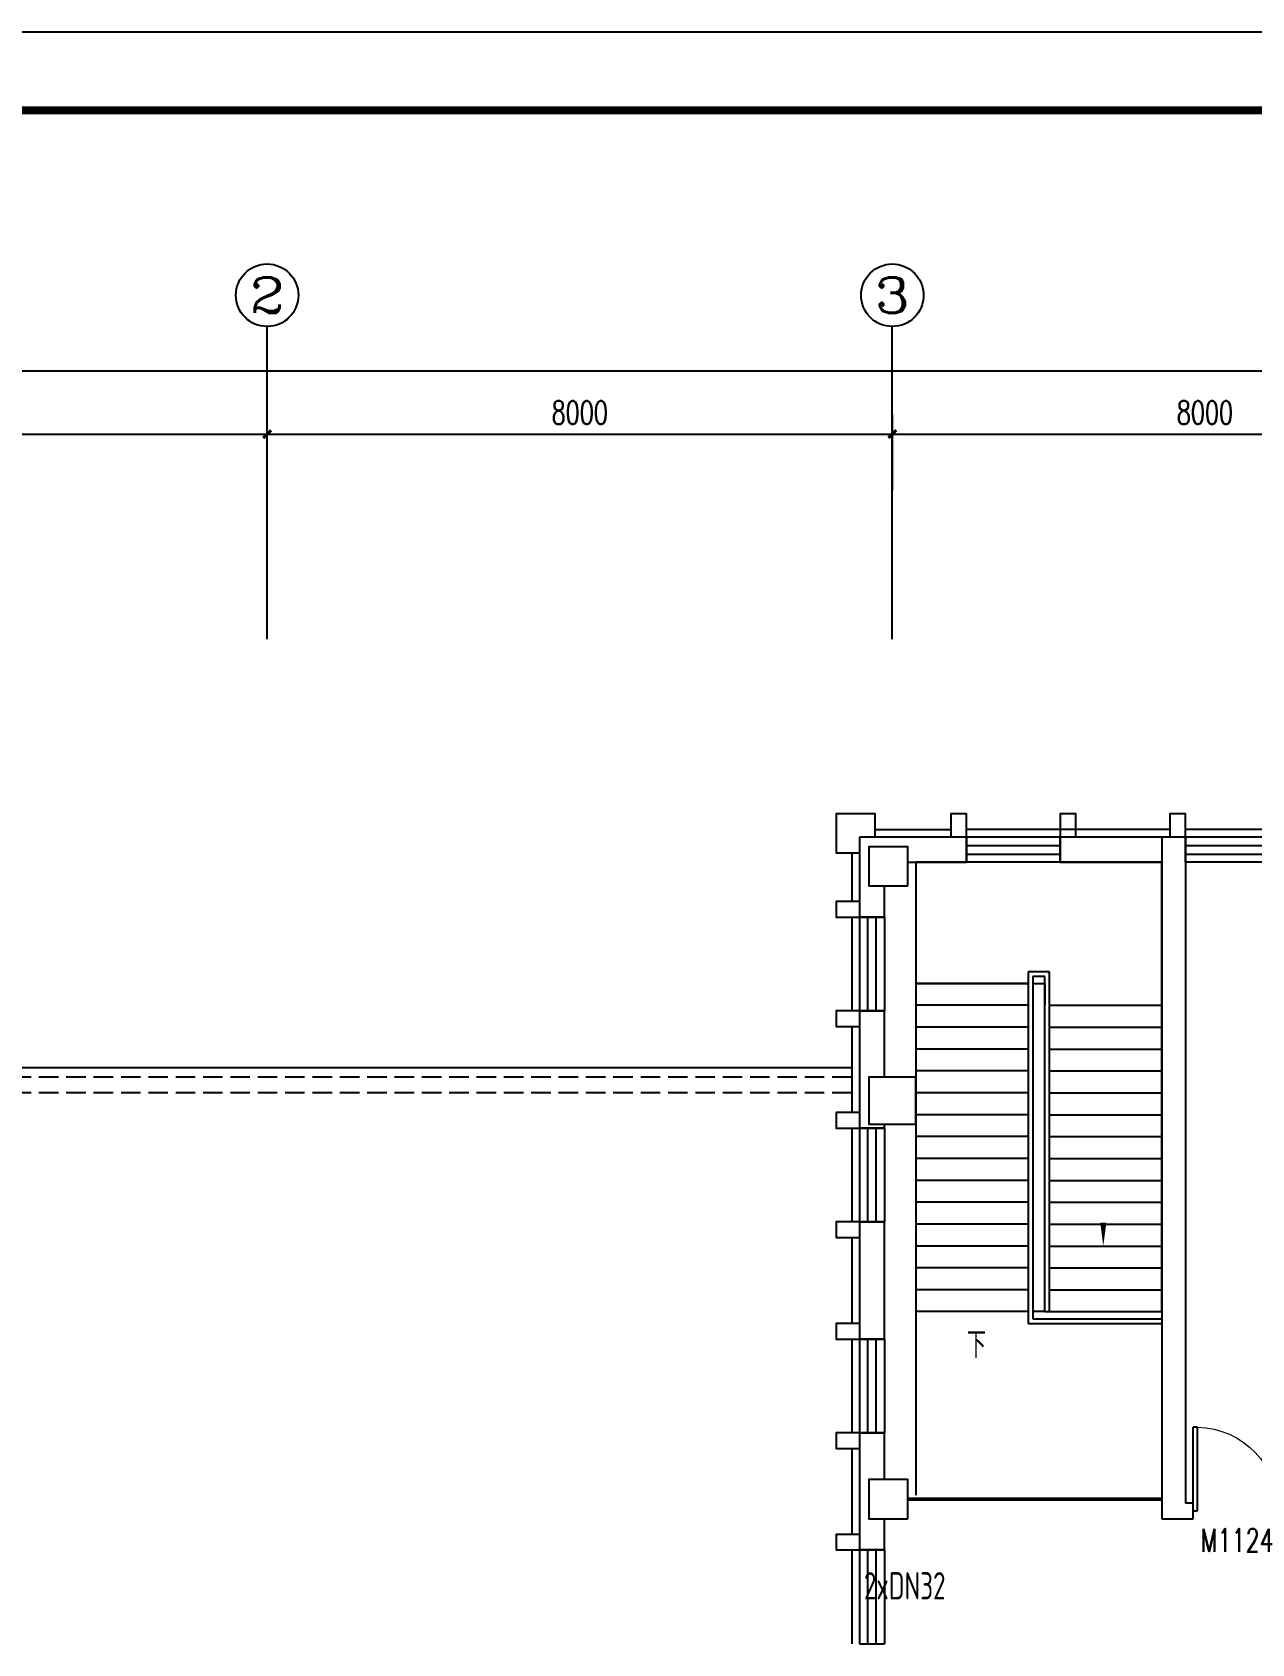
# Model space of a CAD drawing. Extents: x 2297255 to 2381355, y -608375 to -364775.
# Drawn here: x 2312861 to 2328467, y -385398 to -364775 of the extents above; entities that cross this region are included whole.
import ezdxf
from ezdxf.enums import TextEntityAlignment as Align

# ---------------------------------------------------------------- set-up
doc = ezdxf.new("R2010")
doc.units = 0
doc.header["$LTSCALE"] = 1000
doc.header["$MEASUREMENT"] = 0
doc.linetypes.add('CENTER', pattern=[2, 1.25, -0.25, 0.25, -0.25])
doc.linetypes.add('DASH', pattern=[0.35, 0.25, -0.1])
for name, color, linetype in [('AXIS', 3, 'Continuous'), ('AXIS_TEXT', 7, 'Continuous'), ('COLUMN', 9, 'Continuous'), ('DIM_SYMB', 3, 'Continuous'), ('PUB_DIM', 3, 'Continuous'), ('STAIR', 2, 'Continuous'), ('TH_TEXT', 7, 'Continuous'), ('TK', 4, 'Continuous'), ('WALL', 9, 'Continuous'), ('WINDOW', 4, 'Continuous'), ('WINDOW_TEXT', 7, 'Continuous'), ('立面', 254, 'Continuous')]:
    doc.layers.add(name, color=color, linetype=linetype)
doc.styles.add('_TCH_AXIS', font='COMPLEX', dxfattribs={"bigfont": 'GBCBIG'})
doc.styles.add('_TCH_DIM', font='SIMPLEX', dxfattribs={"bigfont": 'GBCBIG'})
doc.styles.add('_TCH_DIM_T3', font='SIMPLEX', dxfattribs={"width": 0.705882, "bigfont": 'GBCBIG'})
doc.styles.add('_TCH_WINDOW', font='SIMPLEX', dxfattribs={"height": 3.5, "bigfont": 'GBCBIG'})
doc.styles.add('COMPLEX', font='COMPLEX')
doc.styles.add('HZTXT1', font='romans.shx', dxfattribs={"width": 0.7, "bigfont": 'GBHZFS.SHX'})
doc.styles.get("Standard").update_dxf_attribs({"font": 'gbenor.shx', "bigfont": 'gbcbig.shx'})
doc.styles.add('TSSD_Rein', font='Tssdeng.shx', dxfattribs={"width": 0.7, "bigfont": 'hztxt.shx'})
doc.dimstyles.new('_TCH_ARCH&&100', dxfattribs={"dimtxt": 297.5, "dimasz": 100, "dimexe": 250, "dimexo": 300, "dimgap": 126.25, "dimtad": 1, "dimdec": 0, "dimzin": 0, "dimdsep": 46, "dimtxsty": '_TCH_DIM_T3', "dimblk": 'ARCHTICK', "dimcen": 0.09, "dimclrt": 7, "dimazin": 2, "dimtfac": 1, "dimtdec": 0, "dimtix": 1, "dimtmove": 2, "dimatfit": 3, "dimfxl": 30, "dimtolj": 1, "dimtzin": 0, "dimarcsym": 0})

# ---------------------------------------------------------------- blocks, each defined once
blk = doc.blocks.new('_ArchTick')
at = {"color": 0, "linetype": 'ByBlock', "const_width": 0.4}
blk.add_lwpolyline([(-0.5, -0.5), (0.5, 0.5)], dxfattribs=at)
blk = doc.blocks.new('*D99')
at = {"layer": 'Defpoints', "color": 0, "transparency": 16777216}
for p in [(11621, 25057), (-45219, 24014), (11621, 24014)]:
    blk.add_point(p, dxfattribs=at)
at = {"layer": 'PUB_DIM', "color": 0, "lineweight": -2, "transparency": 16777216}
for p, q in [((-45219, 24314), (-45219, 25307)), ((11621, 24314), (11621, 25307)), ((-45219, 25057), (11621, 25057))]:
    blk.add_line(p, q, dxfattribs=at)
at = {"layer": 'PUB_DIM', "color": 0, "lineweight": -2, "transparency": 16777216, "xscale": 100, "yscale": 100, "zscale": 100, "rotation": 180}
blk.add_blockref('_ArchTick', (-45219, 25057), dxfattribs=at)
at = {"layer": 'PUB_DIM', "color": 0, "lineweight": -2, "transparency": 16777216, "xscale": 100, "yscale": 100, "zscale": 100}
blk.add_blockref('_ArchTick', (11621, 25057), dxfattribs=at)
at = {"layer": 'PUB_DIM', "color": 7, "transparency": 16777216, "insert": (-16799, 25332), "char_height": 297.5, "attachment_point": 5, "style": '_TCH_DIM_T3'}
blk.add_mtext('\\A1;56840', dxfattribs=at)
blk = doc.blocks.new('*D101')
at = {"layer": 'Defpoints', "color": 0, "transparency": 16777216}
for p in [(-36799, 24250), (-44799, 23233), (-36799, 23233)]:
    blk.add_point(p, dxfattribs=at)
at = {"layer": 'PUB_DIM', "color": 0, "lineweight": -2, "transparency": 16777216}
for p, q in [((-44799, 23533), (-44799, 24500)), ((-36799, 23533), (-36799, 24500)), ((-44799, 24250), (-36799, 24250))]:
    blk.add_line(p, q, dxfattribs=at)
at = {"layer": 'PUB_DIM', "color": 0, "lineweight": -2, "transparency": 16777216, "xscale": 100, "yscale": 100, "zscale": 100, "rotation": 180}
blk.add_blockref('_ArchTick', (-44799, 24250), dxfattribs=at)
at = {"layer": 'PUB_DIM', "color": 0, "lineweight": -2, "transparency": 16777216, "xscale": 100, "yscale": 100, "zscale": 100}
blk.add_blockref('_ArchTick', (-36799, 24250), dxfattribs=at)
at = {"layer": 'PUB_DIM', "color": 7, "transparency": 16777216, "insert": (-40799, 24525), "char_height": 297.5, "attachment_point": 5, "style": '_TCH_DIM_T3'}
blk.add_mtext('\\A1;8000', dxfattribs=at)
blk = doc.blocks.new('*D102')
at = {"layer": 'Defpoints', "color": 0, "transparency": 16777216}
for p in [(-28799, 24250), (-36799, 23233), (-28799, 23233)]:
    blk.add_point(p, dxfattribs=at)
at = {"layer": 'PUB_DIM', "color": 0, "lineweight": -2, "transparency": 16777216}
for p, q in [((-36799, 23533), (-36799, 24500)), ((-28799, 23533), (-28799, 24500)), ((-36799, 24250), (-28799, 24250))]:
    blk.add_line(p, q, dxfattribs=at)
at = {"layer": 'PUB_DIM', "color": 0, "lineweight": -2, "transparency": 16777216, "xscale": 100, "yscale": 100, "zscale": 100, "rotation": 180}
blk.add_blockref('_ArchTick', (-36799, 24250), dxfattribs=at)
at = {"layer": 'PUB_DIM', "color": 0, "lineweight": -2, "transparency": 16777216, "xscale": 100, "yscale": 100, "zscale": 100}
blk.add_blockref('_ArchTick', (-28799, 24250), dxfattribs=at)
at = {"layer": 'PUB_DIM', "color": 7, "transparency": 16777216, "insert": (-32799, 24525), "char_height": 297.5, "attachment_point": 5, "style": '_TCH_DIM_T3'}
blk.add_mtext('\\A1;8000', dxfattribs=at)
blk = doc.blocks.new('*D103')
at = {"layer": 'Defpoints', "color": 0, "transparency": 16777216}
for p in [(-20799, 24250), (-28799, 23233), (-20799, 23233)]:
    blk.add_point(p, dxfattribs=at)
at = {"layer": 'PUB_DIM', "color": 0, "lineweight": -2, "transparency": 16777216}
for p, q in [((-28799, 23533), (-28799, 24500)), ((-20799, 23533), (-20799, 24500)), ((-28799, 24250), (-20799, 24250))]:
    blk.add_line(p, q, dxfattribs=at)
at = {"layer": 'PUB_DIM', "color": 0, "lineweight": -2, "transparency": 16777216, "xscale": 100, "yscale": 100, "zscale": 100, "rotation": 180}
blk.add_blockref('_ArchTick', (-28799, 24250), dxfattribs=at)
at = {"layer": 'PUB_DIM', "color": 0, "lineweight": -2, "transparency": 16777216, "xscale": 100, "yscale": 100, "zscale": 100}
blk.add_blockref('_ArchTick', (-20799, 24250), dxfattribs=at)
at = {"layer": 'PUB_DIM', "color": 7, "transparency": 16777216, "insert": (-24799, 24525), "char_height": 297.5, "attachment_point": 5, "style": '_TCH_DIM_T3'}
blk.add_mtext('\\A1;8000', dxfattribs=at)
blk = doc.blocks.new('*D246')
at = {"layer": 'Defpoints', "color": 0, "transparency": 16777216}
for p in [(11621, 25057), (-45219, 24014), (11621, 24014)]:
    blk.add_point(p, dxfattribs=at)
at = {"layer": 'PUB_DIM', "color": 0, "lineweight": -2, "transparency": 16777216}
for p, q in [((-45219, 24314), (-45219, 25307)), ((11621, 24314), (11621, 25307)), ((-45219, 25057), (11621, 25057))]:
    blk.add_line(p, q, dxfattribs=at)
at = {"layer": 'PUB_DIM', "color": 0, "lineweight": -2, "transparency": 16777216, "xscale": 100, "yscale": 100, "zscale": 100, "rotation": 180}
blk.add_blockref('_ArchTick', (-45219, 25057), dxfattribs=at)
at = {"layer": 'PUB_DIM', "color": 0, "lineweight": -2, "transparency": 16777216, "xscale": 100, "yscale": 100, "zscale": 100}
blk.add_blockref('_ArchTick', (11621, 25057), dxfattribs=at)
at = {"layer": 'PUB_DIM', "color": 7, "transparency": 16777216, "insert": (-16799, 25332), "char_height": 297.5, "attachment_point": 5, "style": '_TCH_DIM_T3'}
blk.add_mtext('\\A1;56840', dxfattribs=at)
blk = doc.blocks.new('*D248')
at = {"layer": 'Defpoints', "color": 0, "transparency": 16777216}
for p in [(-36799, 24250), (-44799, 23233), (-36799, 23233)]:
    blk.add_point(p, dxfattribs=at)
at = {"layer": 'PUB_DIM', "color": 0, "lineweight": -2, "transparency": 16777216}
for p, q in [((-44799, 23533), (-44799, 24500)), ((-36799, 23533), (-36799, 24500)), ((-44799, 24250), (-36799, 24250))]:
    blk.add_line(p, q, dxfattribs=at)
at = {"layer": 'PUB_DIM', "color": 0, "lineweight": -2, "transparency": 16777216, "xscale": 100, "yscale": 100, "zscale": 100, "rotation": 180}
blk.add_blockref('_ArchTick', (-44799, 24250), dxfattribs=at)
at = {"layer": 'PUB_DIM', "color": 0, "lineweight": -2, "transparency": 16777216, "xscale": 100, "yscale": 100, "zscale": 100}
blk.add_blockref('_ArchTick', (-36799, 24250), dxfattribs=at)
at = {"layer": 'PUB_DIM', "color": 7, "transparency": 16777216, "insert": (-40799, 24525), "char_height": 297.5, "attachment_point": 5, "style": '_TCH_DIM_T3'}
blk.add_mtext('\\A1;8000', dxfattribs=at)
blk = doc.blocks.new('*D249')
at = {"layer": 'Defpoints', "color": 0, "transparency": 16777216}
for p in [(-28799, 24250), (-36799, 23233), (-28799, 23233)]:
    blk.add_point(p, dxfattribs=at)
at = {"layer": 'PUB_DIM', "color": 0, "lineweight": -2, "transparency": 16777216}
for p, q in [((-36799, 23533), (-36799, 24500)), ((-28799, 23533), (-28799, 24500)), ((-36799, 24250), (-28799, 24250))]:
    blk.add_line(p, q, dxfattribs=at)
at = {"layer": 'PUB_DIM', "color": 0, "lineweight": -2, "transparency": 16777216, "xscale": 100, "yscale": 100, "zscale": 100, "rotation": 180}
blk.add_blockref('_ArchTick', (-36799, 24250), dxfattribs=at)
at = {"layer": 'PUB_DIM', "color": 0, "lineweight": -2, "transparency": 16777216, "xscale": 100, "yscale": 100, "zscale": 100}
blk.add_blockref('_ArchTick', (-28799, 24250), dxfattribs=at)
at = {"layer": 'PUB_DIM', "color": 7, "transparency": 16777216, "insert": (-32799, 24525), "char_height": 297.5, "attachment_point": 5, "style": '_TCH_DIM_T3'}
blk.add_mtext('\\A1;8000', dxfattribs=at)
blk = doc.blocks.new('*D250')
at = {"layer": 'Defpoints', "color": 0, "transparency": 16777216}
for p in [(-20799, 24250), (-28799, 23233), (-20799, 23233)]:
    blk.add_point(p, dxfattribs=at)
at = {"layer": 'PUB_DIM', "color": 0, "lineweight": -2, "transparency": 16777216}
for p, q in [((-28799, 23533), (-28799, 24500)), ((-20799, 23533), (-20799, 24500)), ((-28799, 24250), (-20799, 24250))]:
    blk.add_line(p, q, dxfattribs=at)
at = {"layer": 'PUB_DIM', "color": 0, "lineweight": -2, "transparency": 16777216, "xscale": 100, "yscale": 100, "zscale": 100, "rotation": 180}
blk.add_blockref('_ArchTick', (-28799, 24250), dxfattribs=at)
at = {"layer": 'PUB_DIM', "color": 0, "lineweight": -2, "transparency": 16777216, "xscale": 100, "yscale": 100, "zscale": 100}
blk.add_blockref('_ArchTick', (-20799, 24250), dxfattribs=at)
at = {"layer": 'PUB_DIM', "color": 7, "transparency": 16777216, "insert": (-24799, 24525), "char_height": 297.5, "attachment_point": 5, "style": '_TCH_DIM_T3'}
blk.add_mtext('\\A1;8000', dxfattribs=at)
blk = doc.blocks.new('*D393')
at = {"layer": 'Defpoints', "color": 0, "transparency": 16777216}
for p in [(11621, 25057), (-45219, 24014), (11621, 24014)]:
    blk.add_point(p, dxfattribs=at)
at = {"layer": 'PUB_DIM', "color": 0, "lineweight": -2, "transparency": 16777216}
for p, q in [((-45219, 24314), (-45219, 25307)), ((11621, 24314), (11621, 25307)), ((-45219, 25057), (11621, 25057))]:
    blk.add_line(p, q, dxfattribs=at)
at = {"layer": 'PUB_DIM', "color": 0, "lineweight": -2, "transparency": 16777216, "xscale": 100, "yscale": 100, "zscale": 100, "rotation": 180}
blk.add_blockref('_ArchTick', (-45219, 25057), dxfattribs=at)
at = {"layer": 'PUB_DIM', "color": 0, "lineweight": -2, "transparency": 16777216, "xscale": 100, "yscale": 100, "zscale": 100}
blk.add_blockref('_ArchTick', (11621, 25057), dxfattribs=at)
at = {"layer": 'PUB_DIM', "color": 7, "transparency": 16777216, "insert": (-16799, 25332), "char_height": 297.5, "attachment_point": 5, "style": '_TCH_DIM_T3'}
blk.add_mtext('\\A1;56840', dxfattribs=at)
blk = doc.blocks.new('*D395')
at = {"layer": 'Defpoints', "color": 0, "transparency": 16777216}
for p in [(-36799, 24250), (-44799, 23233), (-36799, 23233)]:
    blk.add_point(p, dxfattribs=at)
at = {"layer": 'PUB_DIM', "color": 0, "lineweight": -2, "transparency": 16777216}
for p, q in [((-44799, 23533), (-44799, 24500)), ((-36799, 23533), (-36799, 24500)), ((-44799, 24250), (-36799, 24250))]:
    blk.add_line(p, q, dxfattribs=at)
at = {"layer": 'PUB_DIM', "color": 0, "lineweight": -2, "transparency": 16777216, "xscale": 100, "yscale": 100, "zscale": 100, "rotation": 180}
blk.add_blockref('_ArchTick', (-44799, 24250), dxfattribs=at)
at = {"layer": 'PUB_DIM', "color": 0, "lineweight": -2, "transparency": 16777216, "xscale": 100, "yscale": 100, "zscale": 100}
blk.add_blockref('_ArchTick', (-36799, 24250), dxfattribs=at)
at = {"layer": 'PUB_DIM', "color": 7, "transparency": 16777216, "insert": (-40799, 24525), "char_height": 297.5, "attachment_point": 5, "style": '_TCH_DIM_T3'}
blk.add_mtext('\\A1;8000', dxfattribs=at)
blk = doc.blocks.new('*D396')
at = {"layer": 'Defpoints', "color": 0, "transparency": 16777216}
for p in [(-28799, 24250), (-36799, 23233), (-28799, 23233)]:
    blk.add_point(p, dxfattribs=at)
at = {"layer": 'PUB_DIM', "color": 0, "lineweight": -2, "transparency": 16777216}
for p, q in [((-36799, 23533), (-36799, 24500)), ((-28799, 23533), (-28799, 24500)), ((-36799, 24250), (-28799, 24250))]:
    blk.add_line(p, q, dxfattribs=at)
at = {"layer": 'PUB_DIM', "color": 0, "lineweight": -2, "transparency": 16777216, "xscale": 100, "yscale": 100, "zscale": 100, "rotation": 180}
blk.add_blockref('_ArchTick', (-36799, 24250), dxfattribs=at)
at = {"layer": 'PUB_DIM', "color": 0, "lineweight": -2, "transparency": 16777216, "xscale": 100, "yscale": 100, "zscale": 100}
blk.add_blockref('_ArchTick', (-28799, 24250), dxfattribs=at)
at = {"layer": 'PUB_DIM', "color": 7, "transparency": 16777216, "insert": (-32799, 24525), "char_height": 297.5, "attachment_point": 5, "style": '_TCH_DIM_T3'}
blk.add_mtext('\\A1;8000', dxfattribs=at)
blk = doc.blocks.new('*D397')
at = {"layer": 'Defpoints', "color": 0, "transparency": 16777216}
for p in [(-20799, 24250), (-28799, 23233), (-20799, 23233)]:
    blk.add_point(p, dxfattribs=at)
at = {"layer": 'PUB_DIM', "color": 0, "lineweight": -2, "transparency": 16777216}
for p, q in [((-28799, 23533), (-28799, 24500)), ((-20799, 23533), (-20799, 24500)), ((-28799, 24250), (-20799, 24250))]:
    blk.add_line(p, q, dxfattribs=at)
at = {"layer": 'PUB_DIM', "color": 0, "lineweight": -2, "transparency": 16777216, "xscale": 100, "yscale": 100, "zscale": 100, "rotation": 180}
blk.add_blockref('_ArchTick', (-28799, 24250), dxfattribs=at)
at = {"layer": 'PUB_DIM', "color": 0, "lineweight": -2, "transparency": 16777216, "xscale": 100, "yscale": 100, "zscale": 100}
blk.add_blockref('_ArchTick', (-20799, 24250), dxfattribs=at)
at = {"layer": 'PUB_DIM', "color": 7, "transparency": 16777216, "insert": (-24799, 24525), "char_height": 297.5, "attachment_point": 5, "style": '_TCH_DIM_T3'}
blk.add_mtext('\\A1;8000', dxfattribs=at)
blk = doc.blocks.new('_FZHK')
blk.add_lwpolyline([(-0.5, -0.5), (0.5, -0.5), (0.5, 0.5), (-0.5, 0.5)], close=True)
blk = doc.blocks.new('$WINLIB2D$00000001')
at = {"color": 0}
for points in [[(-0.5, 0.5), (-0.5, -0.5)], [(-0.5, 0.5), (0.5, 0.5)], [(0.5, -0.5), (0.5, 0.5)], [(0.5, 0.167), (-0.5, 0.167)], [(0.5, -0.167), (-0.5, -0.167)], [(-0.5, -0.5), (0.5, -0.5)]]:
    blk.add_lwpolyline(points, dxfattribs=at)
blk = doc.blocks.new('$DorLib2D$00000001')
for p, q in [((0.45, 0.975), (0.5, 0.975)), ((0.45, 0), (0.45, 0.975)), ((0.5, 0), (0.5, 0.975)), ((0.5, 0), (0.45, 0))]:
    blk.add_line(p, q)
at = {"lineweight": 13}
blk.add_arc((0.475, 0), 0.975, 91.4693, 180, dxfattribs=at)
blk = doc.blocks.new('_AXISO')
blk.add_circle((0, 0), 0.5)
at = {"layer": 'AXIS_TEXT', "style": 'COMPLEX', "width": 1.041667}
blk.add_attdef('A', text='', height=0.56, dxfattribs=at).set_placement((-0.25, -0.28), (0.25, -0.28), align=Align.FIT)
blk = doc.blocks.new('*D430')
at = {"layer": 'Defpoints', "color": 0, "transparency": 16777216}
for p in [(11621, 25057), (-45219, 24014), (11621, 24014)]:
    blk.add_point(p, dxfattribs=at)
at = {"layer": 'PUB_DIM', "color": 0, "lineweight": -2, "transparency": 16777216}
for p, q in [((-45219, 24314), (-45219, 25307)), ((11621, 24314), (11621, 25307)), ((-45219, 25057), (11621, 25057))]:
    blk.add_line(p, q, dxfattribs=at)
at = {"layer": 'PUB_DIM', "color": 0, "lineweight": -2, "transparency": 16777216, "xscale": 100, "yscale": 100, "zscale": 100, "rotation": 180}
blk.add_blockref('_ArchTick', (-45219, 25057), dxfattribs=at)
at = {"layer": 'PUB_DIM', "color": 0, "lineweight": -2, "transparency": 16777216, "xscale": 100, "yscale": 100, "zscale": 100}
blk.add_blockref('_ArchTick', (11621, 25057), dxfattribs=at)
at = {"layer": 'PUB_DIM', "color": 7, "transparency": 16777216, "insert": (-16799, 25332), "char_height": 297.5, "attachment_point": 5, "style": '_TCH_DIM_T3'}
blk.add_mtext('\\A1;56840', dxfattribs=at)
blk = doc.blocks.new('*D432')
at = {"layer": 'Defpoints', "color": 0, "transparency": 16777216}
for p in [(-36799, 24250), (-44799, 23233), (-36799, 23233)]:
    blk.add_point(p, dxfattribs=at)
at = {"layer": 'PUB_DIM', "color": 0, "lineweight": -2, "transparency": 16777216}
for p, q in [((-44799, 23533), (-44799, 24500)), ((-36799, 23533), (-36799, 24500)), ((-44799, 24250), (-36799, 24250))]:
    blk.add_line(p, q, dxfattribs=at)
at = {"layer": 'PUB_DIM', "color": 0, "lineweight": -2, "transparency": 16777216, "xscale": 100, "yscale": 100, "zscale": 100, "rotation": 180}
blk.add_blockref('_ArchTick', (-44799, 24250), dxfattribs=at)
at = {"layer": 'PUB_DIM', "color": 0, "lineweight": -2, "transparency": 16777216, "xscale": 100, "yscale": 100, "zscale": 100}
blk.add_blockref('_ArchTick', (-36799, 24250), dxfattribs=at)
at = {"layer": 'PUB_DIM', "color": 7, "transparency": 16777216, "insert": (-40799, 24525), "char_height": 297.5, "attachment_point": 5, "style": '_TCH_DIM_T3'}
blk.add_mtext('\\A1;8000', dxfattribs=at)
blk = doc.blocks.new('*D433')
at = {"layer": 'Defpoints', "color": 0, "transparency": 16777216}
for p in [(-28799, 24250), (-36799, 23233), (-28799, 23233)]:
    blk.add_point(p, dxfattribs=at)
at = {"layer": 'PUB_DIM', "color": 0, "lineweight": -2, "transparency": 16777216}
for p, q in [((-36799, 23533), (-36799, 24500)), ((-28799, 23533), (-28799, 24500)), ((-36799, 24250), (-28799, 24250))]:
    blk.add_line(p, q, dxfattribs=at)
at = {"layer": 'PUB_DIM', "color": 0, "lineweight": -2, "transparency": 16777216, "xscale": 100, "yscale": 100, "zscale": 100, "rotation": 180}
blk.add_blockref('_ArchTick', (-36799, 24250), dxfattribs=at)
at = {"layer": 'PUB_DIM', "color": 0, "lineweight": -2, "transparency": 16777216, "xscale": 100, "yscale": 100, "zscale": 100}
blk.add_blockref('_ArchTick', (-28799, 24250), dxfattribs=at)
at = {"layer": 'PUB_DIM', "color": 7, "transparency": 16777216, "insert": (-32799, 24525), "char_height": 297.5, "attachment_point": 5, "style": '_TCH_DIM_T3'}
blk.add_mtext('\\A1;8000', dxfattribs=at)
blk = doc.blocks.new('*D434')
at = {"layer": 'Defpoints', "color": 0, "transparency": 16777216}
for p in [(-20799, 24250), (-28799, 23233), (-20799, 23233)]:
    blk.add_point(p, dxfattribs=at)
at = {"layer": 'PUB_DIM', "color": 0, "lineweight": -2, "transparency": 16777216}
for p, q in [((-28799, 23533), (-28799, 24500)), ((-20799, 23533), (-20799, 24500)), ((-28799, 24250), (-20799, 24250))]:
    blk.add_line(p, q, dxfattribs=at)
at = {"layer": 'PUB_DIM', "color": 0, "lineweight": -2, "transparency": 16777216, "xscale": 100, "yscale": 100, "zscale": 100, "rotation": 180}
blk.add_blockref('_ArchTick', (-28799, 24250), dxfattribs=at)
at = {"layer": 'PUB_DIM', "color": 0, "lineweight": -2, "transparency": 16777216, "xscale": 100, "yscale": 100, "zscale": 100}
blk.add_blockref('_ArchTick', (-20799, 24250), dxfattribs=at)
at = {"layer": 'PUB_DIM', "color": 7, "transparency": 16777216, "insert": (-24799, 24525), "char_height": 297.5, "attachment_point": 5, "style": '_TCH_DIM_T3'}
blk.add_mtext('\\A1;8000', dxfattribs=at)
blk = doc.blocks.new('*U579')
at = {"color": 3}
blk.add_lwpolyline([(-84100, 0), (0, 0), (0, 59400), (-84100, 59400)], close=True, dxfattribs=at)
at = {"color": 3, "const_width": 100}
blk.add_lwpolyline([(-81600, 1000), (-1000, 1000), (-1000, 58400), (-81600, 58400)], close=True, dxfattribs=at)
at = {"layer": 'TK', "color": 4, "style": 'HZTXT1'}
for tag, height, width, p in [('项目负责1', 400, 0.6, (-4500, 19196)), ('项目负责2', 400, 0.6, (-4500, 18296)), ('专责', 400, 0.6, (-4500, 17396)), ('审定', 400, 0.6, (-4500, 16496)), ('审核', 400, 0.6, (-4500, 15596)), ('校对', 400, 0.6, (-4500, 14696)), ('设计', 400, 0.6, (-4500, 13796)), ('绘图', 400, 0.6, (-4500, 12896)), ('建设单位', 450, 0.6, (-4500, 11050)), ('工号', 400, 0.5, (-5501, 3507)), ('版次', 400, 0.7, (-2138, 3498)), ('阶段', 400, 0.7, (-2138, 2498)), ('比例', 400, 0.7, (-5491, 1513)), ('日期', 400, 0.7, (-2138, 1498))]:
    blk.add_attdef(tag, text='', height=height, dxfattribs=dict(at, width=width)).set_placement(p, align=Align.MIDDLE)
at = {"layer": 'TK', "color": 1, "lineweight": -3, "style": 'HZTXT1', "width": 0.6}
blk.add_attdef('工程名称', text='', height=450, dxfattribs=at).set_placement((-4500, 9050), align=Align.MIDDLE)
at = {"layer": 'TK', "color": 4, "lineweight": -3, "style": 'HZTXT1', "width": 0.6}
blk.add_attdef('子项名称', text='', height=450, dxfattribs=at).set_placement((-4500, 7050), align=Align.MIDDLE)
at = {"layer": 'TK', "color": 1, "lineweight": -3, "width": 0.6, "flags": 104}
blk.add_attdef('图名', text='', height=400, dxfattribs=at).set_placement((-4558, 4958), align=Align.MIDDLE_CENTER)
at = {"layer": 'TK', "color": 1, "style": 'HZTXT1', "width": 0.7}
blk.add_attdef('图号', text='', height=400, dxfattribs=at).set_placement((-5491, 2513), align=Align.MIDDLE)
blk = doc.blocks.new('A$C7281566F')
for p, q in [((-29319.5, 18889.4), (-29319.5, 18269.4)), ((-29319.5, 18069.4), (-29319.5, 16869.4)), ((-29319.5, 16669.4), (-29319.5, 15569.4)), ((-29319.5, 15369.4), (-29319.5, 14169.4)), ((-29319.5, 13969.4), (-29319.5, 12869.4)), ((-29319.5, 12669.4), (-29319.5, 11469.4)), ((-29319.5, 11269.4), (-29319.5, 10169.4)), ((-29319.5, 9969.4), (-29319.5, 8769.4))]:
    blk.add_line(p, q)
for points in [[(-29019.5, 19089.4), (-29019.5, 19389.4), (-29519.5, 19389.4), (-29519.5, 18889.4), (-29219.5, 18889.4)], [(-27849.5, 19089.4), (-27849.5, 19389.4), (-28049.5, 19389.4), (-28049.5, 19089.4)], [(-26449.5, 19089.4), (-26449.5, 19389.4), (-26649.5, 19389.4), (-26649.5, 19089.4)], [(-25049.5, 19089.4), (-25049.5, 19389.4), (-25249.5, 19389.4), (-25249.5, 19089.4)], [(-29019.5, 19189.4), (-28049.5, 19189.4)], [(-26649.5, 19189.4), (-27849.5, 19189.4)], [(-25249.5, 19189.4), (-26699.5, 19189.4)], [(-23849.5, 19189.4), (-25049.5, 19189.4)], [(-28499.5, 18369.4), (-28499.5, 10969.4)], [(-29219.5, 18269.4), (-29519.5, 18269.4), (-29519.5, 18069.4), (-29219.5, 18069.4)], [(-28499.5, 18069.4), (-28499.5, 10669.4)], [(-29219.5, 16869.4), (-29519.5, 16869.4), (-29519.5, 16669.4), (-29219.5, 16669.4)], [(-29319.5, 16139.4), (-45219.5, 16139.4), (-45219.5, -11750.6), (-4379.5, -11750.6), (-4379.5, -5750.6)], [(-29219.5, 15569.4), (-29519.5, 15569.4), (-29519.5, 15369.4), (-29219.5, 15369.4)], [(-29219.5, 14169.4), (-29519.5, 14169.4), (-29519.5, 13969.4), (-29219.5, 13969.4)], [(-29219.5, 12869.4), (-29519.5, 12869.4), (-29519.5, 12669.4), (-29219.5, 12669.4)], [(-29219.5, 11469.4), (-29519.5, 11469.4), (-29519.5, 11269.4), (-29219.5, 11269.4)], [(-29219.5, 10169.4), (-29519.5, 10169.4), (-29519.5, 9969.4), (-29219.5, 9969.4)]]:
    blk.add_lwpolyline(points)
at = {"color": 2, "linetype": 'DASH'}
for points in [[(-29319.5, 16019.4), (-45099.5, 16019.4), (-45099.5, -11630.6), (-4499.5, -11630.6), (-4499.5, -5750.6)], [(-29319.5, 15819.4), (-44899.5, 15819.4), (-44899.5, -11430.6), (-4699.5, -11430.6), (-4699.5, -5750.6)]]:
    blk.add_lwpolyline(points, dxfattribs=at)
at = {"layer": 'AXIS'}
for p, q in [((-36799.5, 21626.7), (-36799.5, 25626.7)), ((-28799.5, 21626.7), (-28799.5, 25626.7))]:
    blk.add_line(p, q, dxfattribs=at)
at = {"layer": 'DIM_SYMB'}
blk.add_lwpolyline([(-27749.5, 12879.4, 0, 0, 0), (-27749.5, 17994.4, 0, 0, 0), (-26099.5, 17994.4, 0, 0, 0), (-26099.5, 13859.4, 0, 80, 0), (-26099.5, 14159.4, 0, 0, 0)], format="xyseb", dxfattribs=at)
at = {"layer": 'STAIR'}
for p, q in [((-25349.5, 18769.4), (-28499.5, 18769.4)), ((-28499.5, 18769.4), (-28499.5, 17219.4)), ((-25349.5, 16939.4), (-25349.5, 18769.4)), ((-26789.5, 17369.4), (-27059.5, 17369.4)), ((-27059.5, 17369.4), (-27059.5, 12869.4)), ((-26789.5, 13019.4), (-26789.5, 17369.4)), ((-28499.5, 17219.4), (-28499.5, 16019.4)), ((-27059.5, 17219.4), (-28499.5, 17219.4)), ((-28499.5, 17219.4), (-27059.5, 17219.4)), ((-26849.5, 17309.4), (-26999.5, 17309.4)), ((-26999.5, 17309.4), (-26999.5, 12929.4)), ((-26999.5, 17219.4), (-26999.5, 13019.4)), ((-26999.5, 17219.4), (-26849.5, 17219.4)), ((-26849.5, 13019.4), (-26849.5, 17309.4)), ((-26849.5, 17219.4), (-26849.5, 16939.4)), ((-27059.5, 16939.4), (-28499.5, 16939.4)), ((-26849.5, 13019.4), (-26849.5, 16939.4)), ((-26789.5, 16939.4), (-25349.5, 16939.4)), ((-26789.5, 16939.4), (-25349.5, 16939.4)), ((-25349.5, 13019.4), (-25349.5, 16939.4)), ((-27059.5, 16659.4), (-28499.5, 16659.4)), ((-26789.5, 16659.4), (-25349.5, 16659.4)), ((-27059.5, 16379.4), (-28499.5, 16379.4)), ((-26789.5, 16379.4), (-25349.5, 16379.4)), ((-27059.5, 16099.4), (-28499.5, 16099.4)), ((-26789.5, 16099.4), (-25349.5, 16099.4)), ((-27059.5, 15819.4), (-28499.5, 15819.4)), ((-26789.5, 15819.4), (-25349.5, 15819.4)), ((-27059.5, 15539.4), (-28499.5, 15539.4)), ((-26789.5, 15539.4), (-25349.5, 15539.4)), ((-28499.5, 15419.4), (-28499.5, 13019.4)), ((-27059.5, 15259.4), (-28499.5, 15259.4)), ((-26789.5, 15259.4), (-25349.5, 15259.4)), ((-27059.5, 14979.4), (-28499.5, 14979.4)), ((-26789.5, 14979.4), (-25349.5, 14979.4)), ((-27059.5, 14699.4), (-28499.5, 14699.4)), ((-26789.5, 14699.4), (-25349.5, 14699.4)), ((-27059.5, 14419.4), (-28499.5, 14419.4)), ((-26789.5, 14419.4), (-25349.5, 14419.4)), ((-27059.5, 14139.4), (-28499.5, 14139.4)), ((-26789.5, 14139.4), (-25349.5, 14139.4)), ((-27059.5, 13859.4), (-28499.5, 13859.4)), ((-26789.5, 13859.4), (-25349.5, 13859.4)), ((-27059.5, 13579.4), (-28499.5, 13579.4)), ((-26789.5, 13579.4), (-25349.5, 13579.4)), ((-27059.5, 13299.4), (-28499.5, 13299.4)), ((-26789.5, 13299.4), (-25349.5, 13299.4)), ((-27059.5, 13019.4), (-28499.5, 13019.4)), ((-26849.5, 13019.4), (-26999.5, 13019.4)), ((-26849.5, 13019.4), (-26789.5, 13019.4)), ((-26849.5, 13019.4), (-26789.5, 13019.4)), ((-26789.5, 13019.4), (-25349.5, 13019.4)), ((-27059.5, 12869.4), (-25349.5, 12869.4)), ((-26999.5, 12929.4), (-25349.5, 12929.4)), ((-25349.5, 12929.4), (-25349.5, 12869.4))]:
    blk.add_line(p, q, dxfattribs=at)
at = {"layer": 'WALL'}
for p, q in [((-27849.5, 19089.4), (-29219.5, 19089.4)), ((-29219.5, 19089.4), (-29219.5, 18069.4)), ((-27849.5, 18769.4), (-27849.5, 19089.4)), ((-25349.5, 19089.4), (-26649.5, 19089.4)), ((-26649.5, 19089.4), (-26649.5, 18769.4)), ((-25049.5, 19089.4), (-25349.5, 19089.4)), ((-25349.5, 19089.4), (-25349.5, 10369.4)), ((-25049.5, 18769.4), (-25049.5, 19089.4)), ((-28599.5, 18769.4), (-27849.5, 18769.4)), ((-26649.5, 18769.4), (-25349.5, 18769.4)), ((-25049.5, 18769.4), (-25049.5, 10569.4)), ((-28899.5, 18069.4), (-28899.5, 18469.4)), ((-29219.5, 18069.4), (-28899.5, 18069.4)), ((-28899.5, 16869.4), (-29219.5, 16869.4)), ((-29219.5, 16869.4), (-29219.5, 15919.4)), ((-28899.5, 16019.4), (-28899.5, 16869.4)), ((-29219.5, 15919.4), (-29219.5, 15369.4)), ((-29219.5, 15369.4), (-28899.5, 15369.4)), ((-28899.5, 15369.4), (-28899.5, 15419.4)), ((-29219.5, 14169.4), (-29219.5, 12669.4)), ((-28899.5, 14169.4), (-29219.5, 14169.4)), ((-28899.5, 12669.4), (-28899.5, 14169.4)), ((-29219.5, 12669.4), (-28899.5, 12669.4)), ((-28899.5, 11469.4), (-29219.5, 11469.4)), ((-29219.5, 11469.4), (-29219.5, 10669.4)), ((-28899.5, 10869.4), (-28899.5, 11469.4)), ((-29219.5, 10669.4), (-29219.5, 9969.4)), ((-24949.5, 10569.4), (-25049.5, 10569.4)), ((-24949.5, 10369.4), (-24949.5, 10569.4)), ((-28899.5, 9969.4), (-28899.5, 10369.4)), ((-25349.5, 10369.4), (-24949.5, 10369.4)), ((-29219.5, 9969.4), (-28899.5, 9969.4))]:
    blk.add_line(p, q, dxfattribs=at)
at = {"layer": 'AXIS'}
ref = blk.add_blockref('_AXISO', (-36799.5, 26026.7), dxfattribs=dict(at, xscale=800, yscale=800, zscale=800))
ref.add_attrib('A', '2', dxfattribs={"layer": 'AXIS_TEXT', "height": 452.5, "style": '_TCH_AXIS', "width": 1.5}).set_placement((-37025.7, 25800.4), (-36573.2, 25800.4), align=Align.FIT)
ref = blk.add_blockref('_AXISO', (-28799.5, 26026.7), dxfattribs=dict(at, xscale=800, yscale=800, zscale=800))
ref.add_attrib('A', '3', dxfattribs={"layer": 'AXIS_TEXT', "height": 452.5, "style": '_TCH_AXIS', "width": 1.5}).set_placement((-29025.7, 25800.4), (-28573.2, 25800.4), align=Align.FIT)
at = {"layer": 'COLUMN', "rotation": 90}
for p, xscale, yscale, zscale in [((-28849.5, 18719.4), 500, 500, 500), ((-28799.5, 15719.4), 600, 600, 600), ((-28849.5, 10619.4), 499.9999999129213, 500, 500)]:
    blk.add_blockref('_FZHK', p, dxfattribs=dict(at, xscale=xscale, yscale=yscale, zscale=zscale))
at = {"layer": 'WINDOW'}
for p, xscale, yscale, zscale, rotation in [((-27249.5, 18929.4), 1200, 320, 1200, 180), ((-24449.5, 18929.4), 1200, 320, 1200, 180), ((-29059.5, 17469.4), -1200, -320, -1200, 90), ((-29059.5, 14769.4), 1200, 320, 1200, 270), ((-29059.5, 12069.4), 1200, 320, 1200, 270), ((-29059.5, 9369.4), 1200, 320, 1200, 270)]:
    blk.add_blockref('$WINLIB2D$00000001', p, dxfattribs=dict(at, xscale=xscale, yscale=yscale, zscale=zscale, rotation=rotation))
ref = blk.add_blockref('$DorLib2D$00000001', (-24399.5, 10469.4), dxfattribs=dict(at, xscale=1100, yscale=-1100, zscale=1100, rotation=180.00000000003))
ref.add_attrib('A', 'M1124', (-24854.5, 9944.2), dxfattribs={"layer": 'WINDOW_TEXT', "height": 297.5, "style": '_TCH_WINDOW', "width": 0.705882})
at = {"layer": 'DIM_SYMB', "color": 7, "style": '_TCH_DIM'}
blk.add_text('下', height=337.6, dxfattribs=at).set_placement((-27844.4, 12424.4))
at = {"layer": 'PUB_DIM'}
for p1, p2, distance, picture, middle in [((-45219.5, 24014.1), (11620.5, 24014.1), 1042.6, '*D99', (-16799.5, 25331.7)), ((-45219.5, 24014.1), (11620.5, 24014.1), 1042.6, '*D246', (-16799.5, 25331.7)), ((-45219.5, 24014.1), (11620.5, 24014.1), 1042.6, '*D393', (-16799.5, 25331.7)), ((-45219.5, 24014.1), (11620.5, 24014.1), 1042.6, '*D430', (-16799.5, 25331.7)), ((-44799.5, 23232.8), (-36799.5, 23232.8), 1017, '*D101', (-40799.5, 24524.8)), ((-44799.5, 23232.8), (-36799.5, 23232.8), 1017, '*D248', (-40799.5, 24524.8)), ((-44799.5, 23232.8), (-36799.5, 23232.8), 1017, '*D395', (-40799.5, 24524.8)), ((-44799.5, 23232.8), (-36799.5, 23232.8), 1017, '*D432', (-40799.5, 24524.8)), ((-36799.5, 23232.8), (-28799.5, 23232.8), 1017, '*D102', (-32799.5, 24524.8)), ((-36799.5, 23232.8), (-28799.5, 23232.8), 1017, '*D249', (-32799.5, 24524.8)), ((-36799.5, 23232.8), (-28799.5, 23232.8), 1017, '*D396', (-32799.5, 24524.8)), ((-36799.5, 23232.8), (-28799.5, 23232.8), 1017, '*D433', (-32799.5, 24524.8)), ((-28799.5, 23232.8), (-20799.5, 23232.8), 1017, '*D103', (-24799.5, 24524.8)), ((-28799.5, 23232.8), (-20799.5, 23232.8), 1017, '*D250', (-24799.5, 24524.8)), ((-28799.5, 23232.8), (-20799.5, 23232.8), 1017, '*D397', (-24799.5, 24524.8)), ((-28799.5, 23232.8), (-20799.5, 23232.8), 1017, '*D434', (-24799.5, 24524.8))]:
    dim = blk.add_aligned_dim(p1=p1, p2=p2, distance=distance, dimstyle='_TCH_ARCH&&100', dxfattribs=at)
    dim.commit()
    dim.dimension.update_dxf_attribs({"geometry": picture, "text_midpoint": middle})

msp = doc.modelspace()

# ---------------------------------------------------------------- linework, layer by layer
at = {"layer": '立面', "linetype": 'CENTER', "const_width": 50}
msp.add_lwpolyline([(2324067.4, -383547.8), (2327317.4, -383547.8)], dxfattribs=at)
msp.add_lwpolyline([(2324067.4, -383547.8), (2327317.4, -383547.8)], dxfattribs=at)

# ---------------------------------------------------------------- block references
for name, p in [('*U579', (2381355.1, -424174.9)), ('A$C7281566F', (2352666.9, -394167.1))]:
    msp.add_blockref(name, p)

# ---------------------------------------------------------------- texts
at = {"layer": 'TH_TEXT', "style": 'TSSD_Rein', "width": 0.7}
msp.add_text('2xDN32', height=350, dxfattribs=at).set_placement((2323504.1, -384830.9))

doc.saveas('drawing.dxf')
